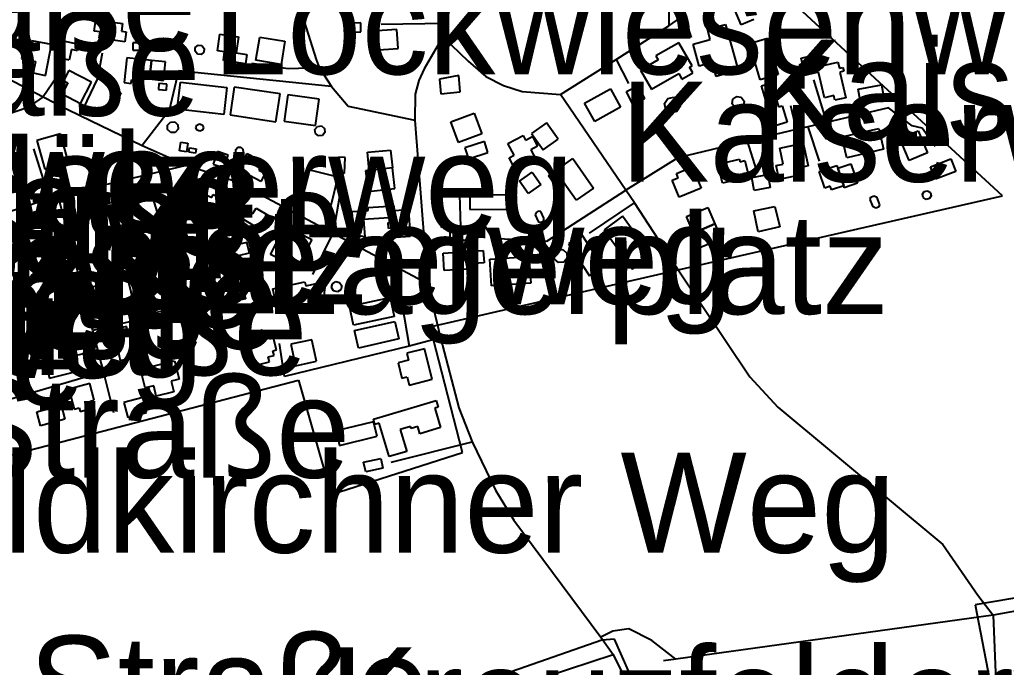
# Model space of a CAD drawing. Extents: x -3657 to 4700, y -7332 to 8131.
# Drawn here: x -7.7 to 420.4, y 3363.6 to 3644.8 of the extents above; entities that cross this region are included whole.
import ezdxf

# ---------------------------------------------------------------- set-up
doc = ezdxf.new("R2010")
doc.units = 0
for name, color, linetype in [('OSM_BUILDING_DETACHED', 9, 'CONTINUOUS'), ('OSM_BUILDING_GARAGE', 9, 'CONTINUOUS'), ('OSM_BUILDING_HOUSE', 9, 'CONTINUOUS'), ('OSM_BUILDING_HUT', 9, 'CONTINUOUS'), ('OSM_BUILDING_SEMIDETACHED_HOUSE', 9, 'CONTINUOUS'), ('OSM_BUILDING_YES', 9, 'CONTINUOUS'), ('OSM_HIGHWAY_PATH', 8, 'CONTINUOUS'), ('OSM_HIGHWAY_RESIDENTIAL', 8, 'CONTINUOUS'), ('OSM_HIGHWAY_SERVICE', 8, 'CONTINUOUS'), ('OSM_LABELS', 8, 'CONTINUOUS'), ('OSM_LANDUSE_FARMLAND', 3, 'CONTINUOUS'), ('OSM_LEISURE_SWIMMING_POOL', 3, 'CONTINUOUS')]:
    doc.layers.add(name, color=color, linetype=linetype)

msp = doc.modelspace()

# ---------------------------------------------------------------- linework, layer by layer
at = {"layer": 'OSM_BUILDING_DETACHED'}
for p, q in [((23.468826, 3561.689588), (26.077881, 3562.223324)), ((25.281513, 3552.849591), (23.468826, 3561.689588)), ((25.675905, 3564.169235), (32.372984, 3565.536932)), ((26.077881, 3562.223324), (25.675905, 3564.169235)), ((32.372984, 3565.536932), (32.676362, 3564.069159)), ((32.676362, 3564.069159), (35.861836, 3564.71409)), ((35.861836, 3564.71409), (37.742783, 3555.518269)), ((3.218314, 3555.351477), (-7.384762, 3552.349214)), ((5.888045, 3545.966625), (3.218314, 3555.351477)), ((28.542831, 3553.516761), (25.281513, 3552.849591)), ((28.884132, 3551.848837), (28.542831, 3553.516761)), ((34.633153, 3553.027503), (28.884132, 3551.848837)), ((37.742783, 3555.518269), (34.269099, 3554.806622)), ((34.269099, 3554.806622), (34.633153, 3553.027503)), ((-6.831097, 3550.414422), (-9.265709, 3549.725014)), ((-9.265709, 3549.725014), (-7.157229, 3542.274954)), ((-7.384762, 3552.349214), (-6.831097, 3550.414422)), ((-7.157229, 3542.274954), (5.888045, 3545.966625)), ((32.805298, 3532.078379), (41.216466, 3534.146605)), ((33.525822, 3529.142833), (32.805298, 3532.078379)), ((41.216466, 3534.146605), (41.906652, 3531.344492)), ((25.144992, 3527.085727), (33.525822, 3529.142833)), ((41.906652, 3531.344492), (39.517547, 3530.766279)), ((39.517547, 3530.766279), (42.445149, 3518.835063)), ((28.034672, 3515.299065), (25.144992, 3527.085727)), ((42.445149, 3518.835063), (28.034672, 3515.299065)), ((38.675671, 3511.596273), (32.486751, 3510.106261)), ((32.486751, 3510.106261), (33.616836, 3505.424955)), ((39.684405, 3507.437583), (38.675671, 3511.596273)), ((18.849889, 3506.992804), (1.815189, 3502.767396)), ((20.579147, 3500.020882), (18.849889, 3506.992804)), ((42.202446, 3508.038036), (39.684405, 3507.437583)), ((43.036737, 3504.613232), (42.202446, 3508.038036)), ((1.815189, 3502.767396), (5.205443, 3489.123779)), ((33.616836, 3505.424955), (32.228879, 3505.09137)), ((32.228879, 3505.09137), (33.358964, 3500.410064)), ((41.269557, 3504.190691), (43.036737, 3504.613232)), ((42.680267, 3498.364077), (41.269557, 3504.190691)), ((167.937646, 3501.900076), (160.262172, 3499.943045)), ((171.335485, 3488.623402), (167.937646, 3501.900076)), ((15.163841, 3498.675423), (20.579147, 3500.020882)), ((16.824838, 3492.003727), (15.163841, 3498.675423)), ((33.358964, 3500.410064), (34.951701, 3500.788127)), ((34.951701, 3500.788127), (35.937681, 3496.729512)), ((35.937681, 3496.729512), (42.680267, 3498.364077)), ((160.262172, 3499.943045), (161.020618, 3496.963021)), ((44.712903, 3492.993362), (59.510187, 3496.584958)), ((46.692447, 3484.853894), (44.712903, 3492.993362)), ((59.510187, 3496.584958), (61.421471, 3488.690119)), ((161.020618, 3496.963021), (156.477525, 3495.806594)), ((156.477525, 3495.806594), (158.16886, 3489.179376)), ((5.205443, 3489.123779), (16.824838, 3492.003727)), ((61.421471, 3488.690119), (57.993294, 3487.867276)), ((158.16886, 3489.179376), (160.368354, 3489.735351)), ((160.368354, 3489.735351), (161.301243, 3486.065918)), ((161.301243, 3486.065918), (171.335485, 3488.623402)), ((22.687627, 3486.788685), (13.555935, 3484.364636)), ((13.555935, 3484.364636), (15.861612, 3475.713671)), ((24.61408, 3479.561015), (22.687627, 3486.788685)), ((50.446755, 3485.765692), (46.692447, 3484.853894)), ((51.538918, 3481.273417), (50.446755, 3485.765692)), ((57.993294, 3487.867276), (59.146133, 3483.119253)), ((59.146133, 3483.119253), (51.538918, 3481.273417)), ((15.861612, 3475.713671), (18.061105, 3476.303004)), ((18.061105, 3476.303004), (18.485835, 3474.690677)), ((18.485835, 3474.690677), (23.703945, 3476.080614)), ((22.892407, 3479.105116), (24.61408, 3479.561015)), ((23.703945, 3476.080614), (22.892407, 3479.105116))]:
    msp.add_line(p, q, dxfattribs=at)
at = {"layer": 'OSM_BUILDING_GARAGE'}
for p, q in [((45.706467, 3480.728562), (37.515249, 3478.604739)), ((47.382633, 3474.223659), (45.706467, 3480.728562)), ((37.515249, 3478.604739), (39.191415, 3472.110955)), ((39.191415, 3472.110955), (47.382633, 3474.223659))]:
    msp.add_line(p, q, dxfattribs=at)
at = {"layer": 'OSM_BUILDING_HOUSE'}
for p, q in [((143.204718, 3587.264421), (153.147947, 3588.1651)), ((143.917657, 3579.358462), (143.204718, 3587.264421)), ((153.147947, 3588.1651), (154.065667, 3580.50377)), ((143.917657, 3579.358462), (142.408349, 3579.191669)), ((142.408349, 3579.191669), (143.432252, 3570.129283)), ((154.065667, 3580.50377), (143.917657, 3579.358462)), ((154.065667, 3580.50377), (143.917657, 3579.358462)), ((155.089569, 3571.441383), (154.065667, 3580.50377)), ((143.432252, 3570.129283), (155.089569, 3571.441383)), ((310.81373, 3561.811902), (319.983343, 3563.691097)), ((312.725014, 3552.682799), (310.81373, 3561.811902)), ((319.983343, 3563.691097), (322.122162, 3554.8511)), ((322.122162, 3554.8511), (312.725014, 3552.682799))]:
    msp.add_line(p, q, dxfattribs=at)
at = {"layer": 'OSM_BUILDING_HUT'}
for p, q in [((40.03329, 3549.658297), (43.673831, 3550.558976)), ((40.890334, 3546.233493), (40.03329, 3549.658297)), ((43.673831, 3550.558976), (44.523291, 3547.134172)), ((44.523291, 3547.134172), (40.890334, 3546.233493))]:
    msp.add_line(p, q, dxfattribs=at)
at = {"layer": 'OSM_BUILDING_SEMIDETACHED_HOUSE'}
for p, q in [((145.737928, 3471.299232), (173.004067, 3479.483179)), ((173.883864, 3476.580991), (172.39731, 3476.136211)), ((172.39731, 3476.136211), (174.922935, 3467.729875)), ((173.004067, 3479.483179), (173.883864, 3476.580991)), ((146.412945, 3469.053095), (145.737928, 3471.299232)), ((148.248385, 3469.59795), (146.412945, 3469.053095)), ((152.624619, 3455.053653), (148.248385, 3469.59795)), ((161.892831, 3468.174655), (157.40283, 3466.829196)), ((162.188625, 3467.218378), (161.892831, 3468.174655)), ((165.00246, 3468.06346), (162.188625, 3467.218378)), ((165.912595, 3465.016719), (165.00246, 3468.06346)), ((174.922935, 3467.729875), (165.912595, 3465.016719)), ((157.40283, 3466.829196), (160.254587, 3457.344269)), ((160.254587, 3457.344269), (152.624619, 3455.053653))]:
    msp.add_line(p, q, dxfattribs=at)
at = {"layer": 'OSM_BUILDING_YES'}
for p, q in [((305.284657, 3642.628375), (301.052528, 3652.81383)), ((24.674756, 3639.837382), (25.402864, 3644.763318)), ((25.402864, 3644.763318), (36.908492, 3643.073155)), ((36.908492, 3643.073155), (36.430671, 3639.848502)), ((140.246778, 3643.362262), (133.284242, 3643.217708)), ((133.284242, 3643.217708), (133.360087, 3639.325886)), ((140.322623, 3639.45932), (140.246778, 3643.362262)), ((290.714907, 3640.604627), (298.519318, 3642.772928)), ((298.519318, 3642.772928), (304.071144, 3622.835678)), ((310.775807, 3644.907871), (305.284657, 3642.628375)), ((27.177628, 3639.470439), (24.674756, 3639.837382)), ((26.783236, 3636.790641), (27.177628, 3639.470439)), ((36.430671, 3639.848502), (38.55432, 3639.537156)), ((38.55432, 3639.537156), (37.909641, 3635.156076)), ((78.069364, 3631.242015), (79.153942, 3638.503043)), ((79.153942, 3638.503043), (87.223809, 3637.302138)), ((133.360087, 3639.325886), (140.322623, 3639.45932)), ((155.946613, 3640.493432), (145.43455, 3639.815143)), ((145.43455, 3639.815143), (145.973046, 3631.531121)), ((156.48511, 3632.20941), (155.946613, 3640.493432)), ((291.936005, 3636.223547), (290.714907, 3640.604627)), ((-5.602414, 3634.222039), (-6.876604, 3627.739374)), ((-2.864424, 3633.688303), (-5.602414, 3634.222039)), ((-2.477616, 3635.667573), (-2.864424, 3633.688303)), ((6.054903, 3633.999649), (-2.477616, 3635.667573)), ((8.671542, 3628.317588), (10.218772, 3635.745409)), ((10.218772, 3635.745409), (18.030768, 3634.121963)), ((37.909641, 3635.156076), (26.783236, 3636.790641)), ((41.398493, 3634.778013), (41.398493, 3631.497763)), ((44.386771, 3634.778013), (41.398493, 3634.778013)), ((44.386771, 3631.497763), (44.386771, 3634.778013)), ((87.223809, 3637.302138), (86.184737, 3630.385814)), ((94.800685, 3627.216758), (96.484436, 3637.246541)), ((96.484436, 3637.246541), (107.398476, 3635.411824)), ((107.398476, 3635.411824), (105.707141, 3625.382042)), ((278.238468, 3634.789133), (268.302824, 3629.107072)), ((284.010243, 3624.703753), (278.238468, 3634.789133)), ((284.510818, 3634.166441), (291.936005, 3636.223547)), ((287.165379, 3624.637036), (284.510818, 3634.166441)), ((308.955537, 3634.433309), (316.714441, 3636.735044)), ((313.635149, 3618.63251), (308.955537, 3634.433309)), ((316.714441, 3636.735044), (318.064475, 3632.153813)), ((3.430679, 3620.61178), (6.054903, 3633.999649)), ((14.723942, 3631.77575), (13.783469, 3627.261236)), ((17.424011, 3631.219776), (14.723942, 3631.77575)), ((18.030768, 3634.121963), (17.424011, 3631.219776)), ((41.398493, 3631.497763), (44.386771, 3631.497763)), ((81.2245, 3630.774996), (78.069364, 3631.242015)), ((80.66325, 3627.027727), (81.2245, 3630.774996)), ((86.184737, 3630.385814), (90.871935, 3629.685286)), ((145.973046, 3631.531121), (156.48511, 3632.20941)), ((318.064475, 3632.153813), (320.483918, 3632.87658)), ((320.483918, 3632.87658), (322.539307, 3625.938017)), ((331.375204, 3628.128557), (339.687774, 3630.074468)), ((339.687774, 3630.074468), (340.901288, 3624.903904)), ((-6.876604, 3627.739374), (-0.915217, 3626.571828)), ((-0.915217, 3626.571828), (-1.878444, 3621.657012)), ((13.783469, 3627.261236), (8.671542, 3628.317588)), ((38.736347, 3628.27311), (37.591093, 3617.487202)), ((49.460775, 3627.138922), (38.736347, 3628.27311)), ((49.460775, 3627.138922), (48.596147, 3619.043931)), ((48.596147, 3619.043931), (49.460775, 3627.138922)), ((55.619358, 3626.482872), (49.460775, 3627.138922)), ((54.762314, 3618.387881), (55.619358, 3626.482872)), ((90.257593, 3625.593312), (80.66325, 3627.027727)), ((90.871935, 3629.685286), (90.257593, 3625.593312)), ((105.707141, 3625.382042), (94.800685, 3627.216758)), ((269.341895, 3627.294595), (261.651251, 3622.902395)), ((268.302824, 3629.107072), (269.341895, 3627.294595)), ((292.846141, 3626.216004), (287.165379, 3624.637036)), ((294.522307, 3620.178119), (292.846141, 3626.216004)), ((322.539307, 3625.938017), (320.104695, 3625.21525)), ((330.859461, 3625.42652), (331.951624, 3625.682268)), ((331.951624, 3625.682268), (331.375204, 3628.128557)), ((340.901288, 3624.903904), (347.340496, 3626.416155)), ((347.340496, 3626.416155), (347.97759, 3623.691879)), ((-1.878444, 3621.657012), (3.430679, 3620.61178)), ((13.646949, 3622.691125), (11.364026, 3618.287806)), ((23.392982, 3617.642875), (13.646949, 3622.691125)), ((261.651251, 3622.902395), (266.399124, 3614.596134)), ((266.399124, 3614.596134), (278.253637, 3621.367905)), ((278.253637, 3621.367905), (279.596087, 3619.021692)), ((279.596087, 3619.021692), (284.328791, 3621.734848)), ((282.971172, 3624.11442), (284.010243, 3624.703753)), ((284.328791, 3621.734848), (282.971172, 3624.11442)), ((304.071144, 3622.835678), (294.522307, 3620.178119)), ((320.104695, 3625.21525), (321.378884, 3620.923125)), ((332.042637, 3620.400509), (330.859461, 3625.42652)), ((338.883821, 3622.001716), (332.042637, 3620.400509)), ((341.492876, 3610.893343), (338.883821, 3622.001716)), ((347.97759, 3623.691879), (349.509652, 3624.047703)), ((349.896459, 3622.390898), (348.121695, 3621.979477)), ((348.121695, 3621.979477), (350.723165, 3610.893343)), ((349.509652, 3624.047703), (349.896459, 3622.390898)), ((13.146374, 3617.364888), (10.666256, 3612.561267)), ((11.364026, 3618.287806), (13.146374, 3617.364888)), ((18.62994, 3608.435935), (23.392982, 3617.642875)), ((37.591093, 3617.487202), (40.685554, 3617.153617)), ((40.685554, 3617.153617), (40.844827, 3618.665868)), ((40.844827, 3618.665868), (45.486518, 3618.176611)), ((45.486518, 3618.176611), (45.615454, 3619.355277)), ((45.615454, 3619.355277), (48.596147, 3619.043931)), ((48.596147, 3619.043931), (54.762314, 3618.387881)), ((52.691756, 3617.031303), (52.479391, 3614.496059)), ((56.165439, 3616.742196), (52.691756, 3617.031303)), ((60.663025, 3605.978527), (62.013059, 3617.698472)), ((62.013059, 3617.698472), (82.21048, 3615.374499)), ((182.803191, 3620.511704), (174.498206, 3618.954975)), ((174.498206, 3618.954975), (174.968442, 3612.527908)), ((183.432701, 3613.461946), (182.803191, 3620.511704)), ((321.378884, 3620.923125), (313.635149, 3618.63251)), ((314.173646, 3616.019429), (318.458867, 3617.30929)), ((318.458867, 3617.30929), (321.591249, 3606.979282)), ((31.743474, 3610.470802), (33.381717, 3614.229191)), ((33.381717, 3614.229191), (36.180384, 3613.017166)), ((36.180384, 3613.017166), (34.54214, 3609.247658)), ((52.479391, 3614.496059), (55.953074, 3614.206952)), ((55.953074, 3614.206952), (56.165439, 3616.742196)), ((82.21048, 3615.374499), (80.86803, 3603.654553)), ((85.3732, 3615.530171), (83.552929, 3603.487761)), ((105.305164, 3612.527908), (85.3732, 3615.530171)), ((174.968442, 3612.527908), (183.432701, 3613.461946)), ((237.403728, 3608.502652), (248.621146, 3614.740687)), ((248.621146, 3614.740687), (253.035303, 3606.834728)), ((255.568513, 3613.617619), (260.589427, 3616.130624)), ((258.389933, 3607.980036), (255.568513, 3613.617619)), ((260.589427, 3616.130624), (263.410846, 3610.481922)), ((317.245353, 3605.878452), (314.173646, 3616.019429)), ((356.146055, 3614.629493), (366.180298, 3616.508687)), ((357.033437, 3609.881469), (356.146055, 3614.629493)), ((366.180298, 3616.508687), (367.075264, 3611.760663)), ((10.666256, 3612.561267), (18.62994, 3608.435935)), ((34.54214, 3609.247658), (31.743474, 3610.470802)), ((103.484894, 3600.485498), (105.305164, 3612.527908)), ((108.581652, 3612.116487), (107.079928, 3600.65229)), ((122.203344, 3610.337368), (108.581652, 3612.116487)), ((120.701621, 3598.873171), (122.203344, 3610.337368)), ((241.817885, 3600.585573), (237.403728, 3608.502652)), ((263.410846, 3610.481922), (258.389933, 3607.980036)), ((345.474718, 3611.82738), (341.492876, 3610.893343)), ((345.952539, 3609.781394), (345.474718, 3611.82738)), ((350.723165, 3610.893343), (345.952539, 3609.781394)), ((367.075264, 3611.760663), (357.033437, 3609.881469)), ((80.86803, 3603.654553), (60.663025, 3605.978527)), ((179.352261, 3600.452139), (189.545777, 3604.221647)), ((189.545777, 3604.221647), (192.875355, 3595.214858)), ((253.035303, 3606.834728), (241.817885, 3600.585573)), ((315.007937, 3605.200163), (317.245353, 3605.878452)), ((317.237768, 3597.839059), (315.007937, 3605.200163)), ((321.591249, 3606.979282), (323.100557, 3607.435181)), ((323.100557, 3607.435181), (325.269713, 3600.274227)), ((83.552929, 3603.487761), (103.484894, 3600.485498)), ((107.079928, 3600.65229), (120.701621, 3598.873171)), ((182.681839, 3591.45647), (179.352261, 3600.452139)), ((220.915109, 3599.985121), (214.369719, 3595.337173)), ((225.928438, 3592.935362), (220.915109, 3599.985121)), ((325.269713, 3600.274227), (317.237768, 3597.839059)), ((349.084922, 3593.902758), (365.02746, 3597.561071)), ((365.02746, 3597.561071), (367.105602, 3588.498685)), ((377.98172, 3594.836796), (382.183511, 3596.593675)), ((382.183511, 3596.593675), (386.203276, 3586.975314)), ((10.021576, 3595.159261), (-0.270538, 3592.33491)), ((-0.270538, 3592.33491), (3.14247, 3579.914436)), ((13.434584, 3582.749907), (10.021576, 3595.159261)), ((61.565576, 3587.898232), (62.149579, 3591.656621)), ((62.149579, 3591.656621), (65.236455, 3591.189602)), ((192.875355, 3595.214858), (182.681839, 3591.45647)), ((193.93718, 3591.834533), (185.472921, 3589.176974)), ((195.446488, 3587.053151), (193.93718, 3591.834533)), ((204.138281, 3590.978332), (210.691255, 3594.480972)), ((210.691255, 3594.480972), (211.775833, 3592.434985)), ((211.775833, 3592.434985), (214.741358, 3594.013953)), ((214.369719, 3595.337173), (219.390632, 3588.287414)), ((214.741358, 3594.013953), (216.993943, 3589.799665)), ((219.390632, 3588.287414), (225.928438, 3592.935362)), ((351.163064, 3584.851491), (349.084922, 3593.902758)), ((375.008611, 3591.211841), (376.737868, 3591.934608)), ((376.169033, 3593.302306), (378.262345, 3594.169626)), ((376.737868, 3591.934608), (376.169033, 3593.302306)), ((378.262345, 3594.169626), (377.98172, 3594.836796)), ((64.660036, 3587.420094), (61.565576, 3587.898232)), ((65.236455, 3591.189602), (64.660036, 3587.420094)), ((65.6536, 3587.219943), (65.911472, 3589.154735)), ((68.550865, 3586.830761), (65.6536, 3587.219943)), ((65.911472, 3589.154735), (68.808736, 3588.765553)), ((68.808736, 3588.765553), (68.550865, 3586.830761)), ((78.183131, 3587.586886), (76.256677, 3582.093857)), ((82.802068, 3585.97456), (78.183131, 3587.586886)), ((185.472921, 3589.176974), (186.974644, 3584.395592)), ((186.974644, 3584.395592), (195.446488, 3587.053151)), ((206.845933, 3585.896723), (204.138281, 3590.978332)), ((216.993943, 3589.799665), (214.081509, 3588.254056)), ((214.081509, 3588.254056), (216.402355, 3583.906334)), ((322.122162, 3588.999062), (332.21708, 3591.145124)), ((323.601132, 3582.093857), (322.122162, 3588.999062)), ((332.21708, 3591.145124), (334.333144, 3581.259895)), ((367.105602, 3588.498685), (351.163064, 3584.851491)), ((378.1865, 3583.628347), (375.008611, 3591.211841)), ((80.875614, 3580.470411), (82.802068, 3585.97456)), ((87.307238, 3579.62533), (91.031208, 3586.675088)), ((91.031208, 3586.675088), (97.955821, 3583.027894)), ((97.955821, 3583.027894), (96.105213, 3579.514135)), ((204.676777, 3584.751416), (206.845933, 3585.896723)), ((207.627133, 3579.225028), (204.676777, 3584.751416)), ((216.402355, 3583.906334), (207.627133, 3579.225028)), ((221.734231, 3577.034488), (232.322139, 3584.451189)), ((232.322139, 3584.451189), (241.256634, 3571.697131)), ((295.318675, 3582.071618), (304.556549, 3584.21768)), ((304.556549, 3584.21768), (304.814421, 3583.12797)), ((304.814421, 3583.12797), (306.975992, 3583.628347)), ((306.975992, 3583.628347), (308.212259, 3578.313229)), ((386.203276, 3586.975314), (378.1865, 3583.628347)), ((387.55331, 3580.948549), (396.305778, 3584.339994)), ((396.305778, 3584.339994), (398.429427, 3578.858085)), ((3.14247, 3579.914436), (13.434584, 3582.749907)), ((76.256677, 3582.093857), (80.875614, 3580.470411)), ((96.878828, 3574.57708), (87.307238, 3579.62533)), ((96.105213, 3579.514135), (98.75219, 3578.113079)), ((114.990522, 3567.227095), (118.130489, 3579.647569)), ((118.130489, 3579.647569), (130.386978, 3576.55635)), ((209.15161, 3574.599319), (214.64276, 3578.51338)), ((214.64276, 3578.51338), (218.397068, 3573.25386)), ((277.29041, 3578.035242), (281.30259, 3579.725405)), ((281.30259, 3579.725405), (282.045868, 3577.957406)), ((282.045868, 3577.957406), (284.867287, 3579.147191)), ((284.867287, 3579.147191), (288.014839, 3571.686012)), ((297.229959, 3573.809835), (295.318675, 3582.071618)), ((320.506671, 3581.437807), (323.601132, 3582.093857)), ((321.811199, 3575.344325), (320.506671, 3581.437807)), ((334.333144, 3581.259895), (329.236386, 3580.170185)), ((329.236386, 3580.170185), (329.896234, 3577.067846)), ((339.225122, 3578.935921), (346.824752, 3581.493404)), ((341.674903, 3571.641534), (339.225122, 3578.935921)), ((346.824752, 3581.493404), (347.219144, 3580.303619)), ((347.219144, 3580.303619), (352.968166, 3582.24953)), ((349.81303, 3572.653408), (347.219144, 3580.303619)), ((347.219144, 3580.303619), (349.81303, 3572.653408)), ((352.968166, 3582.24953), (355.842677, 3573.787596)), ((389.684543, 3575.466639), (387.55331, 3580.948549)), ((398.429427, 3578.858085), (389.684543, 3575.466639)), ((98.75219, 3578.113079), (96.878828, 3574.57708)), ((130.386978, 3576.55635), (127.247011, 3564.135876)), ((212.913502, 3569.339799), (209.15161, 3574.599319)), ((224.100583, 3573.665282), (221.734231, 3577.034488)), ((227.111614, 3575.766866), (224.100583, 3573.665282)), ((233.679758, 3566.393133), (227.111614, 3575.766866)), ((275.394295, 3575.066338), (278.07161, 3576.189406)), ((278.503924, 3567.671875), (275.394295, 3575.066338)), ((278.07161, 3576.189406), (277.29041, 3578.035242)), ((306.407158, 3575.944778), (297.229959, 3573.809835)), ((308.212259, 3578.313229), (305.974843, 3577.801733)), ((305.974843, 3577.801733), (306.407158, 3575.944778)), ((309.903594, 3576.211645), (316.86613, 3577.557104)), ((310.988172, 3570.62966), (309.903594, 3576.211645)), ((316.86613, 3577.557104), (317.950708, 3571.975119)), ((329.896234, 3577.067846), (321.811199, 3575.344325)), ((56.059257, 3571.152276), (49.438022, 3569.084051)), ((58.448362, 3563.513185), (56.059257, 3571.152276)), ((79.495242, 3567.438366), (81.315513, 3571.363547)), ((81.315513, 3571.363547), (85.86619, 3569.261962)), ((218.397068, 3573.25386), (212.913502, 3569.339799)), ((241.256634, 3571.697131), (233.679758, 3566.393133)), ((288.014839, 3571.686012), (278.503924, 3567.671875)), ((317.950708, 3571.975119), (310.988172, 3570.62966)), ((344.010917, 3572.431018), (341.674903, 3571.641534)), ((344.52666, 3570.885408), (344.010917, 3572.431018)), ((349.81303, 3572.653408), (344.52666, 3570.885408)), ((350.093655, 3571.841685), (349.81303, 3572.653408)), ((355.842677, 3573.787596), (350.093655, 3571.841685)), ((49.438022, 3569.084051), (51.827127, 3561.444959)), ((68.687385, 3561.022418), (72.426524, 3569.084051)), ((72.426524, 3569.084051), (75.627167, 3567.594039)), ((75.627167, 3567.594039), (76.249093, 3568.939497)), ((76.249093, 3568.939497), (79.495242, 3567.438366)), ((85.86619, 3569.261962), (78.880901, 3554.18393)), ((127.247011, 3564.135876), (114.990522, 3567.227095)), ((174.885013, 3568.472478), (183.121738, 3568.750466)), ((175.35525, 3554.517515), (174.885013, 3568.472478)), ((183.121738, 3568.750466), (183.591975, 3554.795502)), ((204.836051, 3568.783824), (187.588986, 3568.628151)), ((187.588986, 3568.628151), (187.642077, 3562.412355)), ((204.889142, 3562.568028), (204.836051, 3568.783824)), ((51.827127, 3561.444959), (58.448362, 3563.513185)), ((88.285633, 3558.742922), (90.560972, 3562.490191)), ((90.560972, 3562.490191), (93.518912, 3560.699953)), ((93.518912, 3560.699953), (94.884115, 3562.934971)), ((94.884115, 3562.934971), (100.944099, 3559.254419)), ((136.515223, 3561.478318), (143.546019, 3561.945336)), ((137.182656, 3551.404057), (136.515223, 3561.478318)), ((143.455005, 3563.235197), (154.664839, 3563.980203)), ((143.546019, 3561.945336), (143.455005, 3563.235197)), ((154.664839, 3563.980203), (154.801359, 3561.923097)), ((154.801359, 3561.923097), (160.944773, 3562.334519)), ((160.944773, 3562.334519), (161.725973, 3550.592334)), ((187.642077, 3562.412355), (204.889142, 3562.568028)), ((281.583216, 3559.343375), (290.836258, 3563.301914)), ((290.836258, 3563.301914), (293.930719, 3556.107603)), ((72.70715, 3559.165463), (68.687385, 3561.022418)), ((71.895612, 3557.419703), (72.70715, 3559.165463)), ((78.880901, 3554.18393), (71.895612, 3557.419703)), ((97.295973, 3553.261012), (88.285633, 3558.742922)), ((100.944099, 3559.254419), (97.295973, 3553.261012)), ((154.740684, 3558.876356), (141.475461, 3557.997916)), ((141.475461, 3557.997916), (141.98362, 3550.436661)), ((154.86962, 3556.952684), (154.740684, 3558.876356)), ((253.839256, 3559.398972), (245.852818, 3553.605717)), ((266.232266, 3542.308312), (253.839256, 3559.398972)), ((284.654922, 3552.160183), (281.583216, 3559.343375)), ((101.088204, 3542.842048), (107.451567, 3555.240282)), ((107.451567, 3555.240282), (119.070962, 3549.291354)), ((152.177136, 3556.774772), (154.86962, 3556.952684)), ((152.351578, 3554.172811), (152.177136, 3556.774772)), ((155.256427, 3554.361842), (152.351578, 3554.172811)), ((155.537052, 3550.180913), (155.256427, 3554.361842)), ((183.591975, 3554.795502), (175.35525, 3554.517515)), ((245.852818, 3553.605717), (258.245828, 3536.526176)), ((293.930719, 3556.107603), (284.654922, 3552.160183)), ((284.654922, 3552.160183), (293.930719, 3556.107603)), ((293.930719, 3556.107603), (296.683878, 3549.647177)), ((119.070962, 3549.291354), (112.707599, 3536.893119)), ((141.98362, 3550.436661), (137.182656, 3551.404057)), ((161.725973, 3550.592334), (155.537052, 3550.180913)), ((236.281228, 3551.248384), (230.418439, 3547.38992)), ((245.374997, 3537.460213), (236.281228, 3551.248384)), ((287.408082, 3545.699757), (284.654922, 3552.160183)), ((296.683878, 3549.647177), (287.408082, 3545.699757)), ((90.909857, 3548.090448), (81.36102, 3545.86655)), ((81.36102, 3545.86655), (82.430429, 3541.26308)), ((91.979266, 3543.486978), (90.909857, 3548.090448)), ((176.045436, 3543.375784), (193.451774, 3544.498852)), ((193.451774, 3544.498852), (193.793075, 3539.239332)), ((230.418439, 3547.38992), (239.512208, 3533.59063)), ((82.430429, 3541.26308), (91.979266, 3543.486978)), ((87.292069, 3539.995458), (92.2068, 3541.207482)), ((88.247711, 3536.103635), (87.292069, 3539.995458)), ((92.2068, 3541.207482), (94.102915, 3533.512794)), ((112.707599, 3536.893119), (101.088204, 3542.842048)), ((176.530841, 3535.836767), (176.045436, 3543.375784)), ((196.220103, 3540.784942), (213.247219, 3541.90801)), ((196.978549, 3529.287386), (196.220103, 3540.784942)), ((213.247219, 3541.90801), (214.005665, 3530.410455)), ((258.245828, 3536.526176), (266.232266, 3542.308312)), ((84.645092, 3535.225195), (88.247711, 3536.103635)), ((187.126334, 3536.526176), (176.530841, 3535.836767)), ((193.793075, 3539.239332), (186.974644, 3538.794553)), ((186.974644, 3538.794553), (187.126334, 3536.526176)), ((239.512208, 3533.59063), (245.374997, 3537.460213)), ((85.585565, 3531.411209), (84.645092, 3535.225195)), ((94.102915, 3533.512794), (85.585565, 3531.411209)), ((85.972372, 3526.463035), (89.423302, 3527.208041)), ((89.423302, 3527.208041), (90.219671, 3523.549728)), ((102.150029, 3527.964167), (116.082684, 3530.96643)), ((103.606245, 3521.214635), (102.150029, 3527.964167)), ((116.082684, 3530.96643), (116.446738, 3529.287386)), ((116.446738, 3529.287386), (125.009595, 3531.133222)), ((125.009595, 3531.133222), (124.122213, 3523.760998)), ((214.005665, 3530.410455), (196.978549, 3529.287386)), ((1.329784, 3524.105703), (-7.544036, 3521.737251)), ((2.262672, 3520.614182), (1.329784, 3524.105703)), ((13.093283, 3523.594206), (3.787149, 3521.070081)), ((15.664416, 3514.109279), (13.093283, 3523.594206)), ((59.404004, 3526.307362), (55.467669, 3525.851463)), ((55.467669, 3525.851463), (55.94549, 3521.715012)), ((59.881825, 3522.170911), (59.404004, 3526.307362)), ((86.768741, 3522.804722), (85.972372, 3526.463035)), ((90.219671, 3523.549728), (86.768741, 3522.804722)), ((124.122213, 3523.760998), (118.820675, 3522.615691)), ((135.347216, 3520.425151), (153.072102, 3524.1613)), ((153.072102, 3524.1613), (154.824113, 3515.888398)), ((-7.149644, 3520.247239), (-12.739392, 3518.757227)), ((-7.544036, 3521.737251), (-7.149644, 3520.247239)), ((3.787149, 3521.070081), (2.262672, 3520.614182)), ((3.787149, 3521.070081), (6.358281, 3511.596273)), ((6.358281, 3511.596273), (3.787149, 3521.070081)), ((55.94549, 3521.715012), (59.881825, 3522.170911)), ((106.404911, 3521.826207), (103.606245, 3521.214635)), ((107.148189, 3518.356925), (106.404911, 3521.826207)), ((119.184729, 3520.947767), (107.148189, 3518.356925)), ((118.820675, 3522.615691), (119.184729, 3520.947767)), ((137.091642, 3512.141129), (135.347216, 3520.425151)), ((54.147973, 3518.190133), (47.306788, 3516.600045)), ((47.306788, 3516.600045), (48.361029, 3512.085531)), ((55.202213, 3513.675619), (54.147973, 3518.190133)), ((154.824113, 3515.888398), (137.091642, 3512.141129)), ((-9.690439, 3507.326388), (6.358281, 3511.596273)), ((6.358281, 3511.596273), (15.664416, 3514.109279)), ((48.361029, 3512.085531), (55.202213, 3513.675619)), ((137.54671, 3509.761557), (155.104738, 3513.764575)), ((155.104738, 3513.764575), (156.833995, 3506.1922)), ((99.935366, 3509.172224), (89.923877, 3506.603621)), ((89.923877, 3506.603621), (93.079013, 3494.305462)), ((100.746903, 3506.003169), (99.935366, 3509.172224)), ((102.423069, 3506.425709), (100.746903, 3506.003169)), ((103.697259, 3501.455296), (102.423069, 3506.425709)), ((119.070962, 3505.791898), (109.999946, 3503.879346)), ((121.035337, 3496.440405), (119.070962, 3505.791898)), ((139.275967, 3502.189183), (137.54671, 3509.761557)), ((156.833995, 3506.1922), (139.275967, 3502.189183)), ((102.127275, 3501.054994), (103.697259, 3501.455296)), ((109.999946, 3503.879346), (111.971906, 3494.527852)), ((100.1629, 3498.352958), (102.658187, 3498.997888)), ((100.701396, 3496.251374), (100.1629, 3498.352958)), ((102.658187, 3498.997888), (102.127275, 3501.054994)), ((93.079013, 3494.305462), (100.701396, 3496.251374)), ((111.971906, 3494.527852), (121.035337, 3496.440405)), ((-0.262953, 3474.468287), (10.233941, 3477.325997)), ((10.233941, 3477.325997), (11.894938, 3471.254754)), ((1.390459, 3468.397044), (-0.262953, 3474.468287)), ((11.894938, 3471.254754), (1.390459, 3468.397044)), ((145.798604, 3470.176163), (129.567856, 3466.195385)), ((147.338249, 3463.89365), (145.798604, 3470.176163)), ((129.567856, 3466.195385), (131.107502, 3459.923991)), ((131.107502, 3459.923991), (147.338249, 3463.89365)), ((141.505799, 3452.674082), (148.984077, 3454.264169)), ((142.415934, 3448.393077), (141.505799, 3452.674082)), ((148.984077, 3454.264169), (149.894213, 3449.983165)), ((149.894213, 3449.983165), (142.415934, 3448.393077))]:
    msp.add_line(p, q, dxfattribs=at)
at = {"layer": 'OSM_HIGHWAY_PATH'}
for p, q in [((249.62988, 3379.196474), (244.434524, 3376.638991)), ((256.577246, 3380.297304), (249.62988, 3379.196474)), ((266.520475, 3375.226815), (256.577246, 3380.297304)), ((276.956694, 3367.098466), (266.520475, 3375.226815))]:
    msp.add_line(p, q, dxfattribs=at)
at = {"layer": 'OSM_HIGHWAY_RESIDENTIAL'}
for p, q in [((109.30976, 3664.65609), (120.868479, 3627.505865)), ((274.150443, 3659.252017), (274.013923, 3642.139117)), ((179.807328, 3655.148924), (177.425808, 3643.251067)), ((177.425808, 3643.251067), (175.833071, 3637.324377)), ((274.013923, 3642.139117), (280.589651, 3646.787065)), ((251.070927, 3627.550343), (274.013923, 3642.139117)), ((175.833071, 3637.324377), (167.801126, 3623.380533)), ((175.833071, 3637.324377), (186.838124, 3626.74974)), ((120.868479, 3627.505865), (122.256436, 3624.025464)), ((186.838124, 3626.74974), (194.581859, 3620.189239)), ((227.005432, 3612.238802), (251.070927, 3627.550343)), ((122.256436, 3624.025464), (127.557974, 3615.808159)), ((167.801126, 3623.380533), (165.442359, 3618.321164)), ((-16.038633, 3620.989842), (2.535713, 3611.238047)), ((165.442359, 3618.321164), (163.87996, 3612.461191)), ((194.581859, 3620.189239), (202.151152, 3616.241819)), ((127.557974, 3615.808159), (134.763212, 3607.301747)), ((202.151152, 3616.241819), (210.258941, 3613.573141)), ((210.258941, 3613.573141), (227.005432, 3612.238802)), ((2.535713, 3611.238047), (12.842996, 3605.989647)), ((163.87996, 3612.461191), (163.72827, 3601.186026)), ((255.356148, 3570.818691), (227.005432, 3612.238802)), ((12.842996, 3605.989647), (18.470666, 3603.254252)), ((134.763212, 3607.301747), (163.72827, 3601.186026)), ((369.229251, 3606.56786), (342.365089, 3600.174152)), ((18.470666, 3603.254252), (45.478933, 3590.211087)), ((163.72827, 3601.186026), (169.227005, 3530.288141)), ((342.365089, 3600.174152), (334.302807, 3598.261599)), ((329.228802, 3597.049575), (307.961972, 3591.990205)), ((334.302807, 3598.261599), (329.228802, 3597.049575)), ((307.961972, 3591.990205), (277.889583, 3584.840372)), ((45.478933, 3590.211087), (64.652452, 3581.671316)), ((277.889583, 3584.840372), (255.356148, 3570.818691)), ((9.05835, 3568.372403), (64.652452, 3581.671316)), ((64.652452, 3581.671316), (86.275751, 3574.588199)), ((86.275751, 3574.588199), (128.278498, 3552.160183)), ((220.960616, 3548.579706), (255.356148, 3570.818691)), ((258.989105, 3565.325662), (255.356148, 3570.818691)), ((-20.543803, 3558.809639), (5.099261, 3567.093661)), ((5.099261, 3567.093661), (9.05835, 3568.372403)), ((19.555244, 3527.319236), (9.05835, 3568.372403)), ((277.980596, 3536.103635), (258.989105, 3565.325662)), ((128.278498, 3552.160183), (169.227005, 3530.288141)), ((277.980596, 3536.103635), (309.061719, 3489.635275)), ((24.014908, 3509.872752), (19.555244, 3527.319236)), ((169.227005, 3530.288141), (174.93052, 3506.592502)), ((28.595922, 3491.94813), (24.014908, 3509.872752)), ((174.93052, 3506.592502), (182.871451, 3476.269645)), ((33.184521, 3474.001269), (28.595922, 3491.94813)), ((309.061719, 3489.635275), (321.249949, 3476.492035)), ((182.871451, 3476.269645), (188.643226, 3461.536317)), ((321.249949, 3476.492035), (392.794173, 3416.824837)), ((188.643226, 3461.536317), (198.73056, 3440.420401)), ((198.73056, 3440.420401), (206.709413, 3427.399475)), ((206.709413, 3427.399475), (244.434524, 3376.638991)), ((392.794173, 3416.824837), (408.008602, 3394.941676)), ((408.008602, 3394.941676), (414.622252, 3386.257352)), ((414.622252, 3386.257352), (415.99504, 3354.177616)), ((244.434524, 3376.638991), (249.796738, 3369.155572)), ((144.797455, 3334.696265), (249.796738, 3369.155572)), ((249.796738, 3369.155572), (258.928429, 3350.474825))]:
    msp.add_line(p, q, dxfattribs=at)
at = {"layer": 'OSM_HIGHWAY_SERVICE'}
for p, q in [((149.120598, 3642.806287), (177.425808, 3643.251067)), ((283.805463, 3636.990792), (280.589651, 3646.787065)), ((26.146141, 3619.255201), (28.171192, 3630.441411)), ((92.965246, 3625.86018), (108.794017, 3623.647401)), ((251.070927, 3627.550343), (256.516571, 3617.0869)), ((10.992387, 3625.515476), (8.383333, 3619.922371)), ((61.201522, 3622.624408), (57.212095, 3605.389194)), ((127.557974, 3615.808159), (61.201522, 3622.624408)), ((108.794017, 3623.647401), (122.256436, 3624.025464)), ((8.383333, 3619.922371), (2.535713, 3611.238047)), ((18.470666, 3603.254252), (26.146141, 3619.255201)), ((336.65399, 3618.654749), (342.365089, 3600.174152)), ((2.535713, 3611.238047), (-4.222042, 3606.645697)), ((-4.222042, 3606.645697), (-16.910846, 3602.264617)), ((57.212095, 3605.389194), (45.478933, 3590.211087)), ((326.771436, 3607.524137), (329.228802, 3597.049575)), ((379.46069, 3598.750857), (369.229251, 3606.56786)), ((334.302807, 3598.261599), (339.156862, 3583.394838)), ((383.852093, 3597.650027), (379.46069, 3598.750857)), ((389.494932, 3589.666231), (383.852093, 3597.650027)), ((307.961972, 3591.990205), (311.875554, 3579.62533)), ((-1.711585, 3588.754433), (5.099261, 3567.093661)), ((131.956962, 3573.053709), (128.278498, 3552.160183)), ((239.572884, 3552.026749), (258.989105, 3565.325662)), ((192.071403, 3558.420457), (197.403279, 3549.958523)), ((119.548783, 3534.091007), (128.278498, 3552.160183)), ((197.403279, 3549.958523), (220.960616, 3548.579706)), ((31.083626, 3530.755159), (19.555244, 3527.319236)), ((158.047509, 3521.692773), (161.232983, 3503.089862)), ((42.376889, 3514.220474), (24.014908, 3509.872752)), ((174.93052, 3506.592502), (161.232983, 3503.089862)), ((107.13302, 3489.891024), (105.070046, 3504.201811)), ((161.232983, 3503.089862), (107.13302, 3489.891024)), ((-15.060237, 3479.071757), (28.595922, 3491.94813)), ((153.436156, 3452.674082), (188.643226, 3461.536317)), ((583.740572, 3415.523857), (414.622252, 3386.257352)), ((414.622252, 3386.257352), (276.956694, 3367.098466)), ((276.956694, 3367.098466), (271.632402, 3366.35346))]:
    msp.add_line(p, q, dxfattribs=at)
at = {"layer": 'OSM_LANDUSE_FARMLAND'}
for p, q in [((418.687524, 3568.305686), (313.035977, 3665.801398)), ((277.980596, 3536.103635), (418.687524, 3568.305686)), ((170.395012, 3511.485079), (277.980596, 3536.103635)), ((184.388343, 3456.810533), (170.395012, 3511.485079)), ((-37.82879, 3448.904574), (113.299187, 3488.2231)), ((113.299187, 3488.2231), (127.451792, 3438.630163)), ((127.451792, 3438.630163), (184.388343, 3456.810533)), ((469.996405, 3401.524416), (406.848179, 3390.716269)), ((406.848179, 3390.716269), (413.73487, 3354.622396)), ((244.8365, 3375.293532), (-1.135166, 3289.706797)), ((250.335235, 3375.838388), (244.8365, 3375.293532)), ((269.228128, 3333.528718), (250.335235, 3375.838388))]:
    msp.add_line(p, q, dxfattribs=at)
at = {"layer": 'OSM_LEISURE_SWIMMING_POOL'}
for p, q in [((339.831879, 3634.566743), (340.719261, 3635.72317)), ((340.013906, 3633.132328), (339.831879, 3634.566743)), ((340.719261, 3635.72317), (342.160309, 3635.901082)), ((342.160309, 3635.901082), (343.305562, 3635.011523)), ((343.305562, 3635.011523), (343.487589, 3633.577108)), ((68.368838, 3631.052983), (68.497773, 3632.66531)), ((69.415493, 3629.818719), (68.368838, 3631.052983)), ((68.497773, 3632.66531), (69.734041, 3633.710542)), ((69.734041, 3633.710542), (71.341946, 3633.577108)), ((72.259666, 3630.730518), (71.023399, 3629.685286)), ((71.341946, 3633.577108), (72.388602, 3632.342844)), ((72.388602, 3632.342844), (72.259666, 3630.730518)), ((341.15916, 3632.242769), (340.013906, 3633.132328)), ((342.600207, 3632.4318), (341.15916, 3632.242769)), ((343.487589, 3633.577108), (342.600207, 3632.4318)), ((71.023399, 3629.685286), (69.415493, 3629.818719)), ((272.110223, 3608.369218), (273.543687, 3610.570878)), ((273.543687, 3610.570878), (276.107234, 3611.115733)), ((276.107234, 3611.115733), (278.314313, 3609.681318)), ((278.314313, 3609.681318), (278.852809, 3607.112715)), ((301.439335, 3608.213545), (301.750298, 3610.226173)), ((301.750298, 3610.226173), (303.396126, 3611.427079)), ((303.396126, 3611.427079), (305.406009, 3611.115733)), ((305.406009, 3611.115733), (306.611938, 3609.470048)), ((306.611938, 3609.470048), (306.293391, 3607.45742)), ((272.656305, 3605.800615), (272.110223, 3608.369218)), ((274.855798, 3604.37732), (272.656305, 3605.800615)), ((277.426931, 3604.922175), (274.855798, 3604.37732)), ((278.852809, 3607.112715), (277.426931, 3604.922175)), ((302.63768, 3606.56786), (301.439335, 3608.213545)), ((304.647563, 3606.256515), (302.63768, 3606.56786)), ((306.293391, 3607.45742), (304.647563, 3606.256515)), ((56.377804, 3598.973247), (57.674747, 3600.352064)), ((57.674747, 3600.352064), (59.563278, 3600.407661)), ((59.563278, 3600.407661), (60.936065, 3599.106681)), ((56.43848, 3597.082933), (56.377804, 3598.973247)), ((57.811267, 3595.793072), (56.43848, 3597.082933)), ((59.699798, 3595.848669), (57.811267, 3595.793072)), ((60.996741, 3597.227486), (59.699798, 3595.848669)), ((60.936065, 3599.106681), (60.996741, 3597.227486)), ((68.748061, 3597.883537), (69.187959, 3599.051083)), ((69.263804, 3596.749348), (68.748061, 3597.883537)), ((69.187959, 3599.051083), (70.325629, 3599.573699)), ((70.439396, 3596.315688), (69.263804, 3596.749348)), ((70.325629, 3599.573699), (71.493636, 3599.12892)), ((71.577065, 3596.827185), (70.439396, 3596.315688)), ((71.493636, 3599.12892), (72.009379, 3597.994731)), ((72.009379, 3597.994731), (71.577065, 3596.827185)), ((120.420996, 3597.14965), (121.49799, 3598.47287)), ((120.603023, 3595.437248), (120.420996, 3597.14965)), ((121.49799, 3598.47287), (123.204493, 3598.661901)), ((123.204493, 3598.661901), (124.539359, 3597.58331)), ((124.713801, 3595.870908), (123.636808, 3594.536569)), ((124.539359, 3597.58331), (124.713801, 3595.870908)), ((121.930304, 3594.358657), (120.603023, 3595.437248)), ((123.636808, 3594.536569), (121.930304, 3594.358657)), ((86.055802, 3588.398609), (86.912846, 3589.366005)), ((86.124062, 3587.108748), (86.055802, 3588.398609)), ((87.087288, 3586.252547), (86.124062, 3587.108748)), ((86.912846, 3589.366005), (88.202204, 3589.432722)), ((88.202204, 3589.432722), (89.165431, 3588.576521)), ((89.233691, 3587.28666), (88.376647, 3586.330384)), ((89.165431, 3588.576521), (89.233691, 3587.28666)), ((88.376647, 3586.330384), (87.087288, 3586.252547)), ((130.57659, 3585.118359), (130.258042, 3578.279871)), ((133.549699, 3584.984925), (130.57659, 3585.118359)), ((133.231151, 3578.146437), (133.549699, 3584.984925)), ((130.258042, 3578.279871), (133.231151, 3578.146437)), ((383.996197, 3568.961736), (384.769812, 3570.196)), ((384.769812, 3570.196), (386.195691, 3570.518465)), ((386.195691, 3570.518465), (387.431958, 3569.75122)), ((361.326242, 3566.771196), (361.599283, 3567.77195)), ((362.547341, 3563.502065), (361.326242, 3566.771196)), ((361.599283, 3567.77195), (362.934148, 3568.272328)), ((362.934148, 3568.272328), (363.988388, 3567.827548)), ((363.988388, 3567.827548), (365.36876, 3564.336027)), ((384.329914, 3567.538441), (383.996197, 3568.961736)), ((385.566181, 3566.760077), (384.329914, 3567.538441)), ((386.99206, 3567.093661), (385.566181, 3566.760077)), ((387.765675, 3568.327925), (386.99206, 3567.093661)), ((387.431958, 3569.75122), (387.765675, 3568.327925)), ((217.304905, 3561.656229), (216.32651, 3561.100255)), ((218.359146, 3561.489437), (217.304905, 3561.656229)), ((219.731933, 3558.631727), (218.359146, 3561.489437)), ((363.760854, 3562.946091), (362.547341, 3563.502065)), ((364.87577, 3563.39087), (363.760854, 3562.946091)), ((365.36876, 3564.336027), (364.87577, 3563.39087)), ((216.32651, 3561.100255), (215.97004, 3560.010545)), ((215.97004, 3560.010545), (217.266983, 3557.219552)), ((217.266983, 3557.219552), (218.245379, 3556.674697)), ((218.245379, 3556.674697), (219.694011, 3557.419703)), ((219.694011, 3557.419703), (219.731933, 3558.631727)), ((179.117143, 3552.482648), (187.429712, 3552.638321)), ((179.185403, 3548.824335), (179.117143, 3552.482648)), ((187.497972, 3548.980008), (179.185403, 3548.824335)), ((187.429712, 3552.638321), (187.497972, 3548.980008)), ((224.199181, 3543.086677), (225.69332, 3544.799079)), ((225.69332, 3544.799079), (227.968658, 3544.965871)), ((227.968658, 3544.965871), (229.690331, 3543.475859)), ((224.358455, 3540.807181), (224.199181, 3543.086677)), ((226.080127, 3539.317169), (224.358455, 3540.807181)), ((229.849605, 3541.196363), (228.355466, 3539.472842)), ((229.690331, 3543.475859), (229.849605, 3541.196363)), ((228.355466, 3539.472842), (226.080127, 3539.317169)), ((127.580728, 3528.453424), (127.952366, 3530.143587)), ((128.513616, 3526.996771), (127.580728, 3528.453424)), ((127.952366, 3530.143587), (129.408583, 3531.077625)), ((129.408583, 3531.077625), (131.099918, 3530.699562)), ((131.668752, 3527.552745), (130.204951, 3526.618708)), ((131.099918, 3530.699562), (132.032806, 3529.242908)), ((132.032806, 3529.242908), (131.668752, 3527.552745)), ((130.204951, 3526.618708), (128.513616, 3526.996771))]:
    msp.add_line(p, q, dxfattribs=at)

# ---------------------------------------------------------------- texts
at = {"layer": 'OSM_LABELS'}
for s, p in [('Triester Straße', (-318.231284, 3631.31892)), ('Löckwiesenweg', (76.038596, 3621.100318)), ('Triester Straße', (-316.314364, 3603.108871)), ('Kaiserwiesenweg', (310.650528, 3592.629812)), ('Kaiserwiesenweg', (252.883153, 3574.431712)), ('Mälzerweg', (-187.058536, 3553.952076)), ('Mälzerweg', (-47.999384, 3551.937598)), ('Triester Straße', (-298.416049, 3542.215565)), ('Triester Straße', (-254.557757, 3536.089779)), ('Triester Straße', (-264.625124, 3520.085533)), ('Mälzerweg', (21.122722, 3521.187165)), ('Triesterstrasse Lagerplatz', (-301.763495, 3516.938078)), ('Gradnerstraße', (-281.775406, 3510.979142)), ('Triester Straße', (-358.160476, 3501.454909)), ('Triester Straße', (-282.272904, 3501.821971)), ('Gradnerstraße', (-304.837575, 3497.631477)), ('Triester Straße', (-269.901906, 3490.428247)), ('Mälzerweg', (-208.652568, 3489.233068)), ('Gradnerstraße', (-357.071656, 3477.391829)), ('Triester Straße', (-251.389865, 3445.883718)), ('Feldkirchner Weg', (-82.616765, 3413.334445)), ('Triester Straße', (-216.810381, 3333.856527)), ('Kreuzfelderweg', (126.705674, 3328.890933))]:
    msp.add_text(s, height=43.418293, dxfattribs=at).set_placement(p)

doc.saveas('drawing.dxf')
